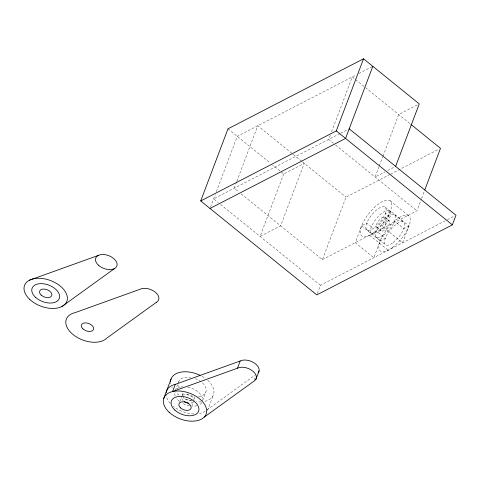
<?xml version="1.0" encoding="UTF-8"?>
<svg xmlns="http://www.w3.org/2000/svg" width="480" height="480" viewBox="0 0 480 480"><rect width="100%" height="100%" fill="white"/><g stroke="black" fill="none" stroke-linecap="round" stroke-linejoin="round"><path stroke-width="0.36" stroke-dasharray="2.4 1.8" d="M210.528 207.09L215.22 194.682M216.36 191.658L237.258 136.356L356.25 74.88M236.544 181.986L234.18 188.238L238.824 191.994M236.808 181.296L257.796 125.742L292.62 153.93M175.356 390.492L177.636 384.462M177.888 383.79L178.65 381.78M179.832 401.55L181.944 395.958M182.202 395.274L182.724 393.9M191.904 406.044L194.028 400.422M283.692 173.934L260.076 236.43L280.614 225.816L304.23 163.326L283.692 173.934L272.664 165.006M207.486 410.544L213.456 394.752M330.234 135.264L328.662 139.428L333.306 143.184M331.548 131.79L352.278 76.932L410.322 123.906M254.214 380.052L255.696 376.116M241.146 193.872L322.41 259.638L346.02 197.142L389.934 174.456M317.328 293.52L320.442 285.282L446.7 220.056M379.032 166.59L375.096 177.006L385.032 171.87M379.296 165.9L382.704 156.87M382.968 156.174L398.712 114.516L417.924 104.586M371.406 226.944L366.762 223.182L361.626 225.834L355.272 242.664L373.842 257.694L380.202 240.87L385.338 238.218L376.05 230.7M390.384 210.978L384.024 227.808L402.6 242.838L408.954 226.014L390.384 210.978L385.248 213.636L389.892 217.392M322.41 259.638L416.886 210.828L421.35 199.026M421.608 198.33L424.494 190.692M202.662 400.47L205.884 391.938M206.892 409.926L255.234 375.024M358.86 73.53L372.816 66.324M339.924 133.608L213.642 198.846L218.286 202.608M340.56 133.278L348.54 129.162M387.684 170.502L394.974 166.74M390.6 174.114L439.17 149.022M408.954 226.014L403.824 228.666L394.536 221.148M447.36 219.714L454.008 216.282M335.628 145.062L416.886 210.828M390.072 200.712L408.648 215.742M385.236 207.18L389.88 210.942M394.59 214.758L403.632 222.072M384.84 217.266A6.462 2.46 -51 0 1 379.956 226.26A6.462 2.46 -51 0 1 377.148 222.972A6.462 2.46 -51 0 1 384.84 217.266L389.472 221.016A6.462 2.46 -51 0 1 384.6 230.016A6.462 2.46 -51 0 1 381.792 226.728A6.462 2.46 -51 0 1 389.484 221.022M293.202 154.398L301.908 161.442M302.49 161.916L346.02 197.142M366.786 229.644L371.43 233.4M361.626 225.834L380.202 240.87M369.648 235.236L388.224 250.266M227.97 128.838L270.342 163.128M220.608 204.486L320.442 285.282M376.458 227.064L381.108 230.832M375.996 237.09L385.524 244.806M207.768 380.388A22.614 13.704 20.7 0 1 203.808 401.574M201.078 401.91A22.614 13.704 20.7 0 1 196.662 401.838M192.042 401.088A22.614 13.704 20.7 0 1 183.048 397.692M179.088 395.208A22.614 13.704 20.7 0 1 175.722 392.34M172.44 388.152A22.614 13.704 20.7 0 1 171.858 387.078M170.76 383.862A22.614 13.704 20.7 0 1 170.61 382.812M201.948 376.278A22.614 13.704 20.7 0 1 205.446 378.51M195.372 378.618A14.538 8.808 20.7 0 1 206.148 389.124A14.538 8.808 20.7 0 1 197.934 396.534M193.122 396.216A14.538 8.808 20.7 0 1 185.454 393.324M179.52 387.69A14.538 8.808 20.7 0 1 178.44 384.93M178.482 382.326A14.538 8.808 20.7 0 1 190.422 377.34M194.598 396.72A6.462 3.912 20.7 0 1 194.046 399.696M191.55 400.734A6.462 3.912 20.7 0 1 183.636 397.746M182.448 395.316A6.462 3.912 20.7 0 1 184.296 392.574M201.654 402.726A14.538 8.808 20.7 0 1 199.08 404.928M196.878 405.75A14.538 8.808 20.7 0 1 192.426 406.17M189.486 405.828A14.538 8.808 20.7 0 1 181.824 402.936M179.394 401.25A14.538 8.808 20.7 0 1 176.322 397.992M175.212 395.922A14.538 8.808 20.7 0 1 174.732 392.568M176.976 388.782A14.538 8.808 20.7 0 1 182.97 386.802M187.782 387.12A14.538 8.808 20.7 0 1 202.536 400.38M193.134 402.096A6.462 3.912 20.7 0 1 189.414 403.188M183.3 400.728A6.462 3.912 20.7 0 1 181.548 397.14M182.544 395.46A6.462 3.912 20.7 0 1 189.108 395.214A6.462 3.912 20.7 0 1 193.872 399.732M205.224 411.294A22.614 13.704 20.7 0 1 199.56 413.532M193.884 413.97A22.614 13.704 20.7 0 1 173.346 406.308M170.19 403.302A22.614 13.704 20.7 0 1 166.194 395.748M373.872 232.524A22.614 8.61 -51 0 0 390.564 201.138A22.614 8.61 -51 0 0 363.588 221.562A22.614 8.61 -51 0 0 373.872 232.524M374.634 227.484A14.538 5.532 -51 0 0 385.362 207.306A14.538 5.532 -51 0 0 368.022 220.434A14.538 5.532 -51 0 0 374.634 227.484M392.442 247.554A22.614 8.61 -51 0 0 409.134 216.174A22.614 8.61 -51 0 0 382.158 236.592A22.614 8.61 -51 0 0 392.442 247.554M393.204 242.514A14.538 5.532 -51 0 0 403.938 222.342A14.538 5.532 -51 0 0 386.592 235.464A14.538 5.532 -51 0 0 393.204 242.514M383.916 235.002A14.538 5.532 -51 0 0 394.65 214.824A14.538 5.532 -51 0 0 377.31 227.952A14.538 5.532 -51 0 0 383.916 235.002M379.278 231.24A14.538 5.532 -51 0 0 390.006 211.068A14.538 5.532 -51 0 0 372.666 224.19A14.538 5.532 -51 0 0 379.278 231.24"/><path stroke-width="0.72" d="M349.2 128.814L456 215.25L452.364 224.862L316.812 294.894L200.724 200.946L227.97 128.838L363.528 58.806L419.25 103.902L395.634 166.398M163.644 398.718L171.078 378.972M258.168 372.804A11.304 6.852 20.7 0 0 254.244 362.946A11.304 6.852 20.7 0 0 240.192 361.002L175.29 384.354L172.566 391.56L237.468 368.208A11.304 6.852 20.7 0 1 252.78 371.07A11.304 6.852 20.7 0 1 253.716 381.36L204.168 417.138M237.468 368.208L240.192 361.002M200.724 200.946L336.282 130.914L363.528 58.806M372.816 66.324L345.57 138.432L210.012 208.464M255.888 379.38L259.068 370.962M424.758 189.996L440.502 148.332L410.898 124.38M61.95 306.504L114.414 268.626M29.448 280.2L98.16 255.474M336.282 130.914L452.364 224.862M170.568 381.786A22.614 13.704 20.7 0 1 200.058 375.306M188.544 403.11A6.462 3.912 20.7 0 1 184.32 401.514M166.122 392.64A22.614 13.704 20.7 0 1 175.29 384.354M156.204 302.448L106.656 338.22A22.614 13.704 20.7 0 1 73.11 334.602A22.614 13.704 20.7 0 1 75.054 312.648L139.95 289.296A11.304 6.852 20.7 0 1 155.268 292.158A11.304 6.852 20.7 0 1 156.204 302.448M29.838 299.496A22.614 13.704 20.7 0 0 66.456 302.226A22.614 13.704 20.7 0 0 40.8 278.328A22.614 13.704 20.7 0 0 29.838 299.496M35.502 297.3A14.538 8.808 20.7 0 0 59.04 299.058A14.538 8.808 20.7 0 0 42.546 283.692A14.538 8.808 20.7 0 0 35.502 297.3M41.166 295.104A6.462 3.912 20.7 0 0 51.63 295.884A6.462 3.912 20.7 0 0 44.298 289.056A6.462 3.912 20.7 0 0 41.166 295.104M98.358 265.122A11.304 6.852 20.7 0 0 116.664 266.49A11.304 6.852 20.7 0 0 103.836 254.538A11.304 6.852 20.7 0 0 98.358 265.122M169.146 412.23A22.614 13.704 20.7 0 0 205.758 414.966A22.614 13.704 20.7 0 0 180.102 391.068A22.614 13.704 20.7 0 0 169.146 412.23M174.81 410.04A14.538 8.808 20.7 0 0 198.342 411.798A14.538 8.808 20.7 0 0 181.854 396.432A14.538 8.808 20.7 0 0 174.81 410.04M180.468 407.844A6.462 3.912 20.7 0 0 190.932 408.624A6.462 3.912 20.7 0 0 183.6 401.796A6.462 3.912 20.7 0 0 180.468 407.844M82.956 328.926A6.462 3.912 20.7 0 0 93.42 329.706A6.462 3.912 20.7 0 0 86.088 322.878A6.462 3.912 20.7 0 0 82.956 328.926"/></g></svg>
